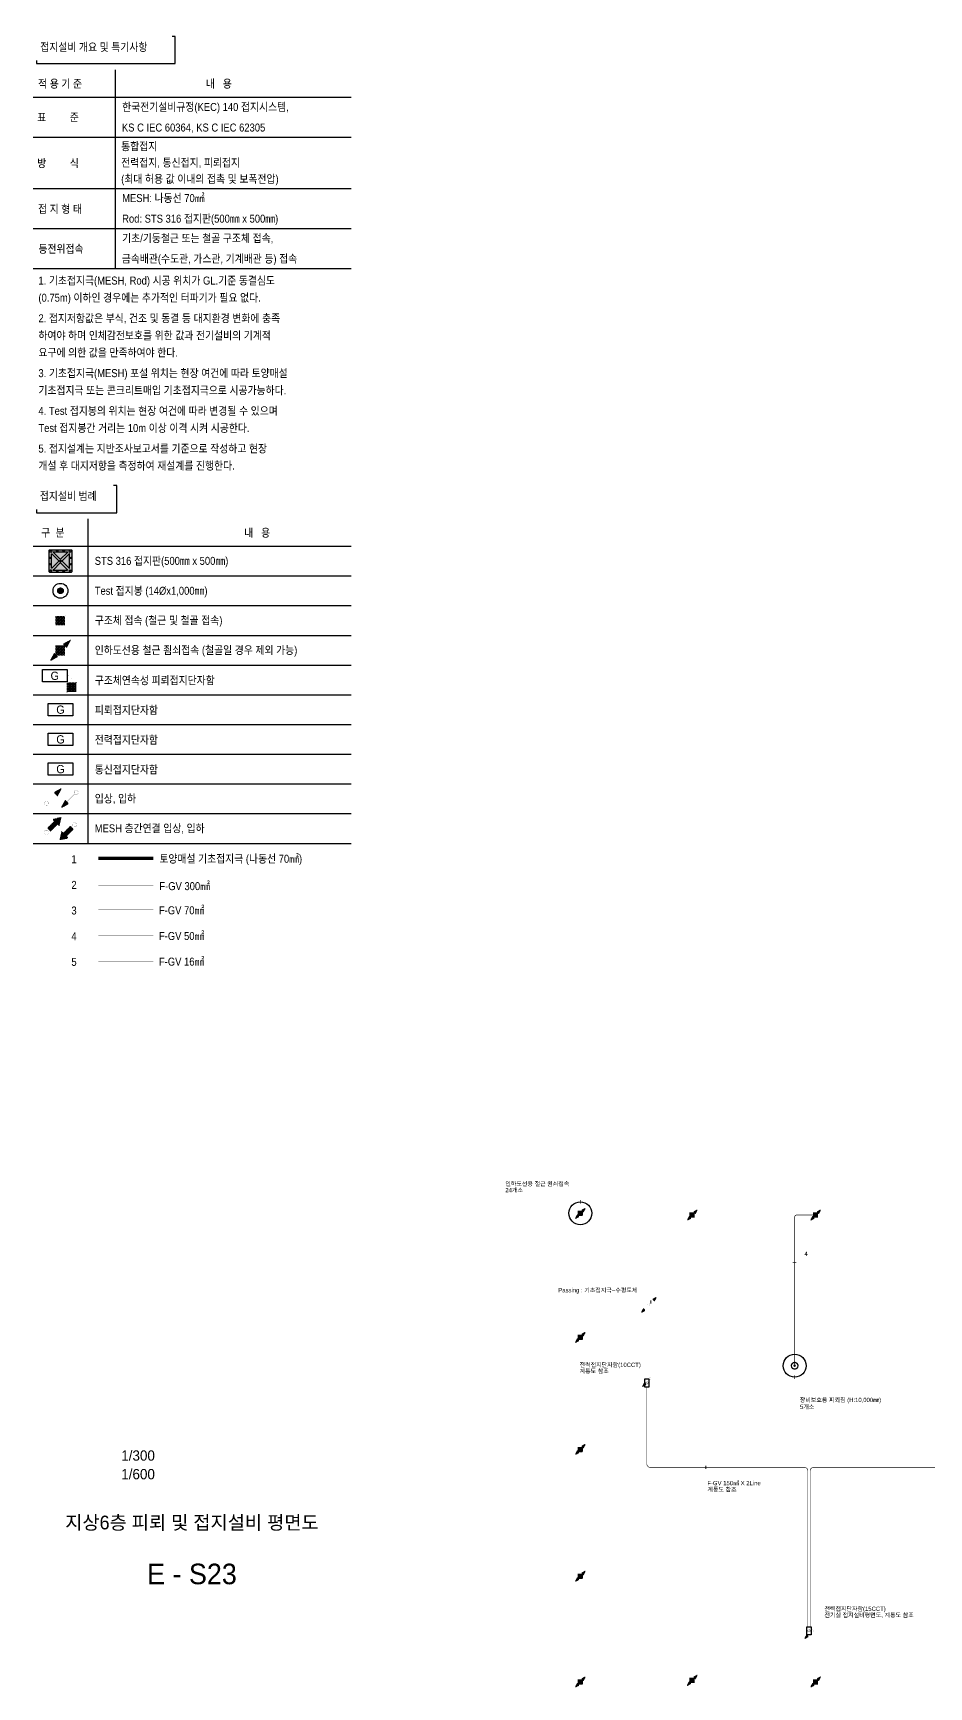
# Model space of a CAD drawing. Header units: millimetres. Extents: x 84495 to 502050, y -708375 to 1238700.
# Drawn here: x 219339 to 297769, y 737605 to 882300 of the extents above; entities that cross this region are included whole.
import ezdxf
from ezdxf.enums import TextEntityAlignment as Align

# ---------------------------------------------------------------- set-up
doc = ezdxf.new("R2010")
doc.units = ezdxf.units.MM
doc.header["$LTSCALE"] = 150
doc.set_wipeout_variables(frame=1)
for name, pattern in [('AM_ISO09W050', [22.5, 12, -1.5, 3, -1.5, 3, -1.5]), ('C2', [18.5, 13.5, -2, 1, -2]), ('HID', [2.3, 1.5, -0.8])]:
    doc.linetypes.add(name, pattern=pattern)
doc.layers.get('0').update_dxf_attribs({"lineweight": 0})
for name, color, linetype in [('------02 Etc Panel', 3, 'Continuous'), ('------99 Grounding and Lightning', 3, 'Continuous'), ('------99 Grounding_Grounding Terminal Board_E', 3, 'Continuous'), ('------99 Grounding_Grounding Terminal Board_T', 2, 'Continuous'), ('------99 Grounding_Mesh', 6, 'Continuous'), ('-----09 E-WIRE-GV', 2, 'Continuous'), ('-----20 General Symbol', 3, 'Continuous'), ('-----29 Cable Schedule', 1, 'Continuous'), ('-----29 Indicator', 1, 'Continuous'), ('-----30 Text', 2, 'Continuous'), ('-----41 Drawing Title', 2, 'Continuous'), ('-----42 Drawing Number', 2, 'Continuous'), ('-----43 Drawing Scale', 3, 'Continuous')]:
    doc.layers.add(name, color=color, linetype=linetype)
doc.styles.add('ELEC', font='')
doc.styles.get('ELEC').set_extended_font_data('Dotum')
pattern_1 = [(180, (845852.563, 610254.6404), (-1e-14, -6.25), [])]

# ---------------------------------------------------------------- blocks, each defined once
blk = doc.blocks.new('STS 316 접지판')
blk.add_wipeout([(-254, -276), (-270, -270), (-276, -254), (-276, 254), (-270, 270), (-254, 276), (254, 276), (270, 270), (276, 254), (276, -254), (270, -270), (254, -276)])
h = blk.add_hatch(color=256)
h.dxf.hatch_style = 1
h.set_gradient(color1=(132, 132, 132), color2=(214, 214, 214), tint=1, name='SPHERICAL')
edge = h.paths.add_edge_path()
edge.add_line((-254, 276), (254, 276))
edge.add_arc((254, 254), 22.1, 0, 90, ccw=False)
edge.add_line((276, 254), (276, -254))
edge.add_arc((254, -254), 22.1, 270, 360, ccw=False)
edge.add_line((254, -276), (-254, -276))
edge.add_arc((-254, -254), 22.1, 180, 270, ccw=False)
edge.add_line((-276, -254), (-276, 254))
edge.add_arc((-254, 254), 22.1, 90, 180, ccw=False)
h.paths.add_polyline_path([(-169, 221), (169, 221, -0.668179), (173, 212), (-165, 212, -1.496606)], flags=16)
h.paths.add_polyline_path([(221, 169), (221, -169, -0.668179), (212, -173), (212, 165, -1.496606)], flags=16)
h.paths.add_polyline_path([(-173, -212), (165, -212, -1.496606), (169, -221), (-169, -221, -0.668179)], flags=16)
h.paths.add_polyline_path([(-221, 169, 0.022626), (-52, 0, 1.473564), (-43, 4, 0.045564)], flags=16)
h = blk.add_hatch(color=256)
h.set_gradient(color1=(255, 255, 255), tint=1, name='SPHERICAL')
edge = h.paths.add_edge_path()
edge.add_arc((-232, 232), 22.1, 0, 360)
edge = h.paths.add_edge_path()
edge.add_arc((-78, 249), 16.6, 0, 360)
edge = h.paths.add_edge_path()
edge.add_arc((78, 249), 16.6, 0, 360)
edge = h.paths.add_edge_path()
edge.add_arc((232, 232), 22.1, 0, 360)
edge = h.paths.add_edge_path()
edge.add_arc((249, -77), 16.6, 0, 360)
edge = h.paths.add_edge_path()
edge.add_arc((249, 77), 16.6, 0, 360)
edge = h.paths.add_edge_path()
edge.add_arc((-78, -249), 16.6, 0, 360)
edge = h.paths.add_edge_path()
edge.add_arc((78, -249), 16.6, 0, 360)
edge = h.paths.add_edge_path()
edge.add_arc((232, -232), 22.1, 0, 360)
edge = h.paths.add_edge_path()
edge.add_arc((-232, -232), 22.1, 0, 360)
edge = h.paths.add_edge_path()
edge.add_arc((-249, -77), 16.6, 0, 360)
edge = h.paths.add_edge_path()
edge.add_arc((-249, 77), 16.6, 0, 360)
edge = h.paths.add_edge_path()
edge.add_arc((0, 0), 22.1, 0, 360)
h = blk.add_hatch(color=256)
h.set_gradient(color1=(255, 255, 255), tint=1, name='SPHERICAL')
edge = h.paths.add_edge_path()
edge.add_arc((-249, -77), 16.6, 0, 360)
edge = h.paths.add_edge_path()
edge.add_arc((-249, 77), 16.6, 0, 360)
edge = h.paths.add_edge_path()
edge.add_arc((-232, 232), 22.1, 0, 360)
edge = h.paths.add_edge_path()
edge.add_arc((-78, 249), 16.6, 0, 360)
edge = h.paths.add_edge_path()
edge.add_arc((78, 249), 16.6, 0, 360)
edge = h.paths.add_edge_path()
edge.add_arc((0, 0), 22.1, 0, 360)
edge = h.paths.add_edge_path()
edge.add_arc((232, 232), 22.1, 0, 360)
h = blk.add_hatch(color=256)
h.set_gradient(color1=(132, 132, 132), one_color=1, tint=1, name='SPHERICAL')
edge = h.paths.add_edge_path()
edge.add_arc((0, 0), 22.1, 0, 360)
for points in [[(-254, 276), (254, 276, -0.414214), (276, 254), (276, -254, -0.414214), (254, -276), (-254, -276, -0.414214), (-276, -254), (-276, 254, -0.414214), (-254, 276, 0.033225)], [(-221, -169), (-221, 169, -0.668179), (-212, 173), (-43, 4, -0.414214), (-43, -4), (-212, -173, -0.668179), (-221, -169, -0.016281)], [(-169, 221), (169, 221, -0.668179), (173, 212), (4, 43, -0.414214), (-4, 43), (-173, 212, -0.668179), (-169, 221, -0.016281)], [(221, -169), (221, 169, 0.668179), (212, 173), (43, 4, 0.414214), (43, -4), (212, -173, 0.668179), (221, -169, 0.016281)], [(-169, -221), (169, -221, 0.668179), (173, -212), (4, -43, 0.414214), (-4, -43), (-173, -212, 0.668179), (-169, -221, 0.016281)]]:
    blk.add_lwpolyline(points, format="xyb")
for centre, radius in [((-249, 77), 16.6), ((-232, 232), 22.1), ((-78, 249), 16.6), ((0, 0), 22.1), ((78, 249), 16.6), ((232, 232), 22.1), ((249, 77), 16.6), ((-249, -77), 16.6), ((-232, -232), 22.1), ((-78, -249), 16.6), ((78, -249), 16.6), ((232, -232), 22.1), ((249, -77), 16.6)]:
    blk.add_circle(centre, radius)
blk = doc.blocks.new('구조체접속')
h = blk.add_hatch()
h.set_pattern_fill('ANGLE', color=1, scale=200)
h.set_pattern_definition([(0, (0, 0), (0, 55), [40, -15]), (90, (0, 0), (-55, 3e-15), [40, -15])])
h.paths.add_polyline_path([(168, 168), (-168, 168), (-168, -168), (168, -168)])
at = {"color": 1}
for p, q in [((166, 168), (168, 166)), ((-168, -166), (-166, -168))]:
    blk.add_line(p, q, dxfattribs=at)
at = {"color": 1, "const_width": 2}
blk.add_lwpolyline([(168, 168), (-168, 168), (-168, -168), (168, -168)], close=True, dxfattribs=at)
blk = doc.blocks.new("'인하도선용 수직철근 또는 철골")
h = blk.add_hatch()
h.set_pattern_fill('ANSI31', color=256, scale=50, angle=135)
h.set_pattern_definition(pattern_1)
h.paths.add_polyline_path([(291, 293), (180, 89), (88, 181)])
h = blk.add_hatch()
h.set_pattern_fill('ANSI31', color=256, scale=50, angle=135)
h.set_pattern_definition(pattern_1)
h.paths.add_polyline_path([(-291, -293), (-180, -89), (-88, -181)])
at = {"const_width": 3.93}
for points in [[(293, 293), (181, 88), (88, 181), (293, 293)], [(-293, -293), (-181, -88), (-88, -181), (-293, -293)]]:
    blk.add_lwpolyline(points, dxfattribs=at)
at = {"xscale": 0.8, "yscale": 0.8, "zscale": 0.8}
blk.add_blockref('구조체접속', (0, 0), dxfattribs=at)
blk = doc.blocks.new('입상입하1')
h = blk.add_hatch()
h.set_pattern_fill('ANSI31', color=256, scale=50, angle=135)
h.set_pattern_definition([(180, (845993.8846, 610394.13), (-1e-14, -6.25), [])])
h.paths.add_polyline_path([(432, 432), (321, 228), (229, 321)])
at = {"const_width": 3.93}
blk.add_lwpolyline([(0, 61, -1), (0, -61, -1), (0, 61)], format="xyb", dxfattribs=at)
for points in [[(43, 43), (275, 275)], [(434, 433), (322, 227), (229, 321), (434, 433)]]:
    blk.add_lwpolyline(points, dxfattribs=at)
blk = doc.blocks.new('입상입하2')
h = blk.add_hatch()
h.set_pattern_fill('ANSI31', color=256, scale=100, angle=135)
h.set_pattern_definition([(180, (0, 0), (-2e-14, -12.5), [])])
h.paths.add_polyline_path([(326, 242), (377, 192), (433, 433), (192, 377), (242, 326), (39, 124), (124, 39)])
at = {"const_width": 3.93}
blk.add_lwpolyline([(0, 61, -1), (0, -61, -1), (0, 61)], format="xyb", dxfattribs=at)
blk.add_lwpolyline([(377, 192), (326, 242), (124, 39), (39, 124), (242, 326), (192, 377), (433, 433)], close=True, dxfattribs=at)
blk = doc.blocks.new('A$Cbdca0f5f')
at = {"color": 0}
blk.add_lwpolyline([(-360, -360), (-360, 0), (360, 0), (360, -360)], close=True, dxfattribs=at)
at = {"color": 0, "style": 'ELEC'}
blk.add_text('G', height=240, dxfattribs=at).set_placement((0, -180), align=Align.MIDDLE)
blk = doc.blocks.new('구조체연속성 TEST 단자함')
at = {"const_width": 2}
blk.add_lwpolyline([(491, -200), (491, -100, 0.414214), (391, 0), (360, 0)], format="xyb", dxfattribs=at)
at = {"layer": '------99 Grounding_Grounding Terminal Board_E'}
blk.add_blockref('A$Cbdca0f5f', (0, 180), dxfattribs=at)
at = {"xscale": 0.8, "yscale": 0.8, "zscale": 0.8}
blk.add_blockref('구조체접속', (491, -334), dxfattribs=at)
blk = doc.blocks.new('접지봉')
at = {"linetype": 'HID', "ltscale": 200}
h = blk.add_hatch(color=256, dxfattribs=at)
h.dxf.hatch_style = 1
edge = h.paths.add_edge_path()
edge.add_arc((0, 0), 102, 0, 360)
blk.add_circle((0, 0), 271)
blk.add_circle((0, 0), 102, dxfattribs=at)
blk = doc.blocks.new('A13')
blk.add_lwpolyline([(-300, 0), (-300, 300), (300, 300), (300, 0)], close=True)
at = {"style": 'ELEC'}
blk.add_text('G', height=200, dxfattribs=at).set_placement((0, 150), align=Align.MIDDLE)
blk = doc.blocks.new('A$C8673a4d5')
blk.add_wipeout([(-32961, -47990), (-32961, -50363), (-32661, -50363), (-32661, -50663), (-25624, -50663), (-25624, -48290), (-25924, -48290), (-25924, -47990)]).dxf.layer = '-----29 Cable Schedule'
blk.add_wipeout([(-32961, -51192), (-5100, -51192), (-5100, -91305), (-32961, -91305)]).dxf.layer = '-----29 Cable Schedule'
at = {"layer": '-----29 Cable Schedule'}
blk.add_lwpolyline([(-32661, -50363), (-32661, -50663), (-25624, -50663), (-25624, -48290), (-25924, -48290)], dxfattribs=at)
for points in [[(-32961, -47990), (-25924, -47990), (-25924, -50363), (-32961, -50363)], [(-32961, -51193), (-5100, -51193), (-5100, -91306), (-32961, -91306)]]:
    blk.add_wipeout(points).dxf.layer = '-----29 Cable Schedule'
at = {"layer": '-----09 E-WIRE-GV', "color": 6, "linetype": 'AM_ISO09W050', "ltscale": 0.5, "const_width": 300}
blk.add_lwpolyline([(-27238, -80908), (-22438, -80908)], dxfattribs=at)
at = {"layer": '-----09 E-WIRE-GV', "color": 1, "linetype": 'C2', "ltscale": 0.5, "const_width": 30}
blk.add_lwpolyline([(-27238, -83304), (-22438, -83304)], dxfattribs=at)
at = {"layer": '-----09 E-WIRE-GV', "color": 3, "linetype": 'C2', "ltscale": 0.5, "const_width": 30}
blk.add_lwpolyline([(-27238, -85417), (-22438, -85417)], dxfattribs=at)
at = {"layer": '-----09 E-WIRE-GV', "color": 4, "linetype": 'C2', "ltscale": 0.5, "const_width": 30}
blk.add_lwpolyline([(-27238, -87664), (-22438, -87664)], dxfattribs=at)
at = {"layer": '-----09 E-WIRE-GV', "color": 2, "linetype": 'C2', "ltscale": 0.5, "const_width": 30}
blk.add_lwpolyline([(-27238, -89912), (-22438, -89912)], dxfattribs=at)
at = {"layer": '-----29 Cable Schedule'}
blk.add_line((-28161, -51193), (-28161, -79593), dxfattribs=at)
for points in [[(-32961, -53593), (-5100, -53593)], [(-32961, -56193), (-5100, -56193)], [(-32961, -58793), (-5100, -58793)], [(-32961, -61393), (-5100, -61393)], [(-32961, -63993), (-5100, -63993)], [(-32961, -66593), (-5100, -66593)], [(-32961, -69193), (-5100, -69193)], [(-32961, -71793), (-5100, -71793)], [(-32961, -74393), (-5100, -74393)], [(-32961, -76993), (-5100, -76993)], [(-32961, -79593), (-5100, -79593)]]:
    blk.add_lwpolyline(points, dxfattribs=at)
at = {"layer": '------99 Grounding and Lightning'}
for name, p, xscale, yscale, zscale in [('접지봉', (-30561, -57493), 2.4, 2.4, 2.4), ('구조체접속', (-30561, -60093), 2.4, 2.4, 2.4), ("'인하도선용 수직철근 또는 철골", (-30561, -62693), 3, 3, 3), ('구조체연속성 TEST 단자함', (-31062, -64931), 3, 3, 3)]:
    blk.add_blockref(name, p, dxfattribs=dict(at, xscale=xscale, yscale=yscale, zscale=zscale))
at = {"layer": '------99 Grounding_Grounding Terminal Board_E', "xscale": 3, "yscale": 3, "zscale": 3}
for p in [(-30561, -67353), (-30561, -69953)]:
    blk.add_blockref('A$Cbdca0f5f', p, dxfattribs=at)
at = {"layer": '------99 Grounding_Grounding Terminal Board_T', "xscale": 3.6, "yscale": 3.6, "zscale": 3.6}
blk.add_blockref('A13', (-30561, -73633), dxfattribs=at)
at = {"layer": '-----20 General Symbol', "xscale": 3, "yscale": 3, "zscale": 3}
for name, p in [('입상입하1', (-31786, -76095)), ('입상입하2', (-31798, -78616))]:
    blk.add_blockref(name, p, dxfattribs=at)
at = {"layer": '-----20 General Symbol', "xscale": 3, "yscale": 3, "zscale": 3, "rotation": 179.9999999997969}
for name, p in [('입상입하1', (-29184, -75140)), ('입상입하2', (-29324, -77969))]:
    blk.add_blockref(name, p, dxfattribs=at)
at = {"layer": '-----30 Text', "style": 'ELEC', "width": 0.9}
for s, p in [('접지설비 범례', (-32369, -49206)), ('구  분', (-32253, -52408)), ('내   용', (-14473, -52422)), ('STS 316 접지판(500㎜ x 500㎜)', (-27561, -54875)), ('Test 접지봉 (14Øx1,000㎜)', (-27561, -57493)), ('구조체 접속 (철근 및 철골 접속)', (-27561, -60083)), ('인하도선용 철근 죔쇠접속 (철골일 경우 제외 가능)', (-27561, -62683)), ('구조체연속성 피뢰접지단자함', (-27561, -65331)), ('피뢰접지단자함', (-27561, -67931)), ('전력접지단자함', (-27561, -70531)), ('통신접지단자함', (-27561, -73131)), ('입상, 입하', (-27561, -75675)), ('MESH 층간연결 입상, 입하', (-27561, -78275)), ('토양매설 기초접지극 (나동선 70㎟)', (-21904, -80938)), ('F-GV 300㎟ ', (-21904, -83333)), ('F-GV 70㎟', (-21940, -85447)), ('F-GV 50㎟', (-21940, -87694)), ('F-GV 16㎟', (-21940, -89941))]:
    blk.add_text(s, height=700, dxfattribs=at).set_placement(p, align=Align.MIDDLE_LEFT)
for points, layer in [([(-32961, -11903), (-5100, -11903), (-5100, -47690), (-32961, -47690)], '-----29 Cable Schedule'), ([(-30090, -83689), (-30090, -82716), (-29247, -82229), (-28404, -82716), (-28404, -83689), (-29247, -84176)], '-----29 Indicator'), ([(-30090, -90431), (-30090, -89457), (-29247, -88970), (-28404, -89457), (-28404, -90431), (-29247, -90917)], '-----29 Indicator')]:
    blk.add_wipeout(points).dxf.layer = layer
at = {"layer": '------99 Grounding_Mesh', "xscale": 3.6, "yscale": 3.6, "zscale": 3.6}
blk.add_blockref('STS 316 접지판', (-30561, -54893), dxfattribs=at)
at = {"layer": '-----30 Text', "style": 'ELEC', "width": 0.9}
for s, p in [('2', (-29603, -83226)), ('5', (-29603, -89960))]:
    blk.add_text(s, height=700, dxfattribs=at).set_placement(p, align=Align.MIDDLE_LEFT)
for points, layer in [([(-32961, -11903), (-5100, -11903), (-5100, -47690), (-32961, -47690)], '-----29 Cable Schedule'), ([(-30090, -81442), (-30090, -80468), (-29247, -79982), (-28404, -80468), (-28404, -81442), (-29247, -81929)], '-----29 Indicator'), ([(-30090, -88183), (-30090, -87210), (-29247, -86723), (-28404, -87210), (-28404, -88183), (-29247, -88670)], '-----29 Indicator')]:
    blk.add_wipeout(points).dxf.layer = layer
at = {"layer": '-----29 Cable Schedule'}
for points in [[(-32961, -14303), (-5100, -14303)], [(-32961, -17803), (-5100, -17803)], [(-32961, -22303), (-5100, -22303)], [(-32961, -25803), (-5100, -25803)], [(-32961, -29303), (-5100, -29303)]]:
    blk.add_lwpolyline(points, dxfattribs=at)
at = {"layer": '-----30 Text', "style": 'ELEC', "width": 0.9}
for s, p in [('적 용 기 준', (-32525, -13133)), ('내   용', (-17834, -13133)), ('표         준', (-32594, -16073)), ('한국전기설비규정(KEC) 140 접지시스템,', (-25161, -15165)), ('KS C IEC 60364, KS C IEC 62305', (-25182, -16965)), ('통합접지', (-25245, -18609)), ('방         식', (-32594, -20083)), ('전력접지, 통신접지, 피뢰접지 ', (-25245, -20036)), ('(최대 허용 값 이내의 접촉 및 보폭전압)', (-25245, -21462)), ('MESH: 나동선 70㎟', (-25161, -23136)), ('접 지 형 태', (-32525, -24091)), ('Rod: STS 316 접지판(500㎜ x 500㎜)', (-25161, -24936)), ('등전위접속', (-32491, -27583)), ('기초/기둥철근 또는 철골 구조체 접속,', (-25161, -26644)), ('금속배관(수도관, 가스관, 기계배관 등) 접속', (-25197, -28444)), ('1. 기초접지극(MESH, Rod) 시공 위치가 GL.기준 동결심도', (-32491, -30353)), ('(0.75m) 이하인 경우에는 추가적인 터파기가 필요 없다.', (-32491, -31853)), ('2. 접지저항값은 부식, 건조 및 동결 등 대지환경 변화에 충족', (-32491, -33653)), ('하여야 하며 인체감전보호를 위한 값과 전기설비의 기계적 ', (-32491, -35153)), ('요구에 의한 값을 만족하여야 한다.', (-32491, -36653)), ('3. 기초접지극(MESH) 포설 위치는 현장 여건에 따라 토양매설', (-32491, -38453)), ('기초접지극 또는 콘크리트매입 기초접지극으로 시공가능하다.', (-32491, -39953)), ('4. Test 접지봉의 위치는 현장 여건에 따라 변경될 수 있으며', (-32491, -41753)), ('Test 접지봉간 거리는 10m 이상 이격 시켜 시공한다.', (-32491, -43253)), ('5. 접지설계는 지반조사보고서를 기준으로 작성하고 현장 ', (-32491, -45053)), ('개설 후 대지저항을 측정하여 재설계를 진행한다.', (-32491, -46553)), ('1', (-29603, -80979)), ('4', (-29603, -87713))]:
    blk.add_text(s, height=700, dxfattribs=at).set_placement(p, align=Align.MIDDLE_LEFT)
for points, layer in [([(-32961, -8700), (-32961, -11074), (-32661, -11074), (-32661, -11374), (-20506, -11374), (-20506, -9000), (-20806, -9000), (-20806, -8700)], '-----29 Cable Schedule'), ([(-30090, -85936), (-30090, -84963), (-29247, -84476), (-28404, -84963), (-28404, -85936), (-29247, -86423)], '-----29 Indicator')]:
    blk.add_wipeout(points).dxf.layer = layer
at = {"layer": '-----29 Cable Schedule'}
for points in [[(-32661, -11074), (-32661, -11374), (-20506, -11374), (-20506, -9000), (-20806, -9000)], [(-25761, -11903), (-25761, -29303)]]:
    blk.add_lwpolyline(points, dxfattribs=at)
at = {"layer": '-----30 Text', "style": 'ELEC', "width": 0.9}
blk.add_text('3', height=700, dxfattribs=at).set_placement((-29603, -85465), align=Align.MIDDLE_LEFT)
blk.add_wipeout([(-32961, -8700), (-20806, -8700), (-20806, -11074), (-32961, -11074)]).dxf.layer = '-----29 Cable Schedule'
blk.add_text('접지설비 개요 및 특기사항', height=700, dxfattribs=at).set_placement((-32331, -9925), align=Align.MIDDLE_LEFT)
blk = doc.blocks.new('피뢰침')
h = blk.add_hatch(color=256)
h.dxf.hatch_style = 1
h.paths.add_polyline_path([(-231, 0, 1), (231, 0, 1)])
h.paths.add_polyline_path([(155, 0, -1), (-155, 0, -1)], flags=16)
h.paths.add_polyline_path([(74, 0, -1), (-74, 0, -1)], flags=0)
h = blk.add_hatch(color=256)
h.dxf.hatch_style = 1
h.paths.add_polyline_path([(74, 0, 1), (-74, 0, 1)])
at = {"const_width": 2}
for points in [[(231, 0, 1), (-231, 0)], [(-231, 0, 1), (231, 0)], [(155, 0, 1), (-155, 0)], [(-155, 0, 1), (155, 0)], [(74, 0, 1), (-74, 0)], [(-74, 0, 1), (74, 0)]]:
    blk.add_lwpolyline(points, format="xyb", dxfattribs=at)
for points in [[(0, 231), (0, 461)], [(-163, -163), (-326, -326)], [(163, -163), (326, -326)]]:
    blk.add_lwpolyline(points, dxfattribs=at)
blk = doc.blocks.new('C01')
blk.add_lwpolyline([(-300, 0), (-300, 300), (300, 300), (300, 0)], close=True)
at = {"style": 'ELEC'}
blk.add_text('G', height=200, dxfattribs=at).set_placement((0, 150), align=Align.MIDDLE)

msp = doc.modelspace()

# ---------------------------------------------------------------- linework, layer by layer
at = {"layer": '-----09 E-WIRE-GV', "color": 4, "linetype": 'C2', "ltscale": 0.3, "const_width": 50, "elevation": 0}
msp.add_lwpolyline([(286014, 765705), (286014, 778700, -0.4142136), (286214, 778900), (287850, 778900)], format="xyb", dxfattribs=at)
at = {"layer": '-----29 Indicator', "elevation": 0}
for points in [[(287017, 775102, 0, 0, 0), (287017, 774718, 0, 0, 0), (286154, 774718, 64.2, 64.2, 0), (285853, 774718, 0, 0, 0)], [(273035, 772289, 0, 0, 0), (273420, 772289, 0, 0, 0), (273420, 771426, 64.2, 64.2, 0), (273420, 771126, 0, 0, 0)], [(278238, 755800, 0, 0, 0), (278238, 756664, 64.2, 64.2, 0), (278238, 756964, 0, 0, 0)]]:
    msp.add_lwpolyline(points, format="xyseb", dxfattribs=at)
at = {"layer": '-----29 Indicator'}
for centre in [(267253, 779047), (286014, 765705)]:
    msp.add_circle(centre, 1000, dxfattribs=at)

# ---------------------------------------------------------------- block references
at = {"layer": '------02 Etc Panel', "xscale": 1.199999999953434, "yscale": 1.199999999953434, "zscale": 1.199999999953434, "rotation": 90}
msp.add_blockref('C01', (273250, 764201), dxfattribs=at)
at = {"layer": '------99 Grounding and Lightning', "xscale": 1.5, "yscale": 1.5, "zscale": 1.5}
for name, p in [("'인하도선용 수직철근 또는 철골", (267253, 779047)), ("'인하도선용 수직철근 또는 철골", (277050, 778900)), ("'인하도선용 수직철근 또는 철골", (287850, 778900)), ("'인하도선용 수직철근 또는 철골", (267253, 768203)), ('피뢰침', (286014, 765705)), ("'인하도선용 수직철근 또는 철골", (267250, 758400)), ("'인하도선용 수직철근 또는 철골", (267253, 747303)), ("'인하도선용 수직철근 또는 철골", (267253, 738053)), ("'인하도선용 수직철근 또는 철골", (277050, 738200)), ("'인하도선용 수직철근 또는 철골", (287850, 738053))]:
    msp.add_blockref(name, p, dxfattribs=at)
at = {"layer": '------99 Grounding_Grounding Terminal Board_E', "xscale": 1.2, "yscale": 1.2, "zscale": 1.2, "rotation": 89.99999999999999}
msp.add_blockref('A13', (287450, 742510), dxfattribs=at)
at = {"layer": '-----20 General Symbol', "xscale": 1.5, "yscale": 1.5, "zscale": 1.5}
msp.add_blockref('입상입하1', (273253, 771047), dxfattribs=at)
at = {"layer": '-----20 General Symbol', "xscale": 1.5, "yscale": 1.5, "zscale": 1.5, "rotation": 180}
for p in [(273253, 771047), (273342, 764561), (287545, 742507)]:
    msp.add_blockref('입상입하1', p, dxfattribs=at)
at = {"layer": '-----29 Cable Schedule'}
msp.add_blockref('A$C8673a4d5', (252300, 891000), dxfattribs=at)

# ---------------------------------------------------------------- texts
at = {"layer": '-----41 Drawing Title', "style": 'ELEC'}
msp.add_text('지상6층 피뢰 및 접지설비 평면도', height=1200, dxfattribs=at).set_placement((233250, 751990), align=Align.MIDDLE_CENTER)
at = {"layer": '-----42 Drawing Number', "style": 'ELEC'}
msp.add_text('E - S23', height=1800, dxfattribs=at).set_placement((233250, 747490), align=Align.MIDDLE_CENTER)
at = {"layer": '-----43 Drawing Scale', "style": 'ELEC'}
for s, p in [('1/300', (227060, 757400)), ('1/600', (227060, 755770))]:
    msp.add_text(s, height=900, dxfattribs=at).set_placement(p)

# ---------------------------------------------------------------- wipeouts: each hides what was drawn before it
for points in [[(286399, 763067), (294218, 763067), (294218, 761780), (286399, 761780)], [(288438, 744783), (297335, 744783), (297335, 743533), (288438, 743533)]]:
    msp.add_wipeout(points).dxf.layer = '-----29 Indicator'

# ---------------------------------------------------------------- next in the draw order: linework, layer by layer
at = {"layer": '-----09 E-WIRE-GV', "color": 1, "linetype": 'C2', "ltscale": 0.3, "const_width": 50, "elevation": 0}
for points in [[(273070, 763841), (273070, 757114, 0.4142136), (273370, 756814), (286867, 756814, -0.4142136), (287167, 756514), (287167, 742870)], [(287373, 742870), (287373, 756514, -0.4142136), (287673, 756814), (345650, 756814)]]:
    msp.add_lwpolyline(points, format="xyb", dxfattribs=at)
at = {"layer": '-----29 Indicator', "elevation": 0}
msp.add_lwpolyline([(286399, 762423, 0, 0, 0), (286014, 762423, 0, 0, 0), (286014, 764554, 64.2, 64.2, 0), (286014, 764855, 0, 0, 0)], format="xyseb", dxfattribs=at)

# ---------------------------------------------------------------- next in the draw order: texts
at = {"layer": '-----30 Text', "style": 'ELEC'}
for s, p in [('장비보호용 피뢰침 (H:10,000㎜)', (286461, 762716)), ('5개소', (286484, 762111)), ('전력접지단자함(15CCT)', (288620, 744441)), ('전기실 접지설비평면도, 계통도 참조', (288620, 743896))]:
    msp.add_text(s, height=375, dxfattribs=at).set_placement(p, align=Align.MIDDLE_LEFT)

# ---------------------------------------------------------------- next in the draw order: wipeouts: each hides what was drawn before it
for points in [[(260619, 781992), (266869, 781992), (266869, 780742), (260619, 780742)], [(286666, 775305), (286666, 775711), (287017, 775913), (287368, 775711), (287368, 775305), (287017, 775102)], [(265262, 772664), (273035, 772664), (273035, 771914), (265262, 771914)], [(267044, 766146), (273015, 766146), (273015, 764896), (267044, 764896)]]:
    msp.add_wipeout(points).dxf.layer = '-----29 Indicator'

# ---------------------------------------------------------------- next in the draw order: linework, layer by layer
at = {"layer": '-----29 Indicator'}
msp.add_lwpolyline([(266869, 781354, 0, 0, 0), (267253, 781354, 0, 0, 0), (267253, 780197, 64.2, 64.2, 0), (267253, 779897, 0, 0, 0)], format="xyseb", dxfattribs=at)

# ---------------------------------------------------------------- next in the draw order: texts
at = {"layer": '-----30 Text', "style": 'ELEC'}
for s, p in [('인하도선용 철근 죔쇠접속', (260686, 781630)), ('24개소', (260686, 781072)), ('4', (286866, 775505)), ('Passing : 기초접지극~수평도체', (265323, 772317)), ('계통도 참조', (267181, 765239)), ('전력접지단자함(10CCT)', (267181, 765784))]:
    msp.add_text(s, height=375, dxfattribs=at).set_placement(p, align=Align.MIDDLE_LEFT)

# ---------------------------------------------------------------- next in the draw order: wipeouts: each hides what was drawn before it
msp.add_wipeout([(278238, 755800), (283363, 755800), (283363, 754550), (278238, 754550)]).dxf.layer = '-----29 Indicator'

# ---------------------------------------------------------------- next in the draw order: texts
for s, p in [('F-GV 150㎟ X 2Line ', (278375, 755438)), ('계통도 참조', (278375, 754893))]:
    msp.add_text(s, height=375, dxfattribs=at).set_placement(p, align=Align.MIDDLE_LEFT)

doc.saveas('drawing.dxf')
